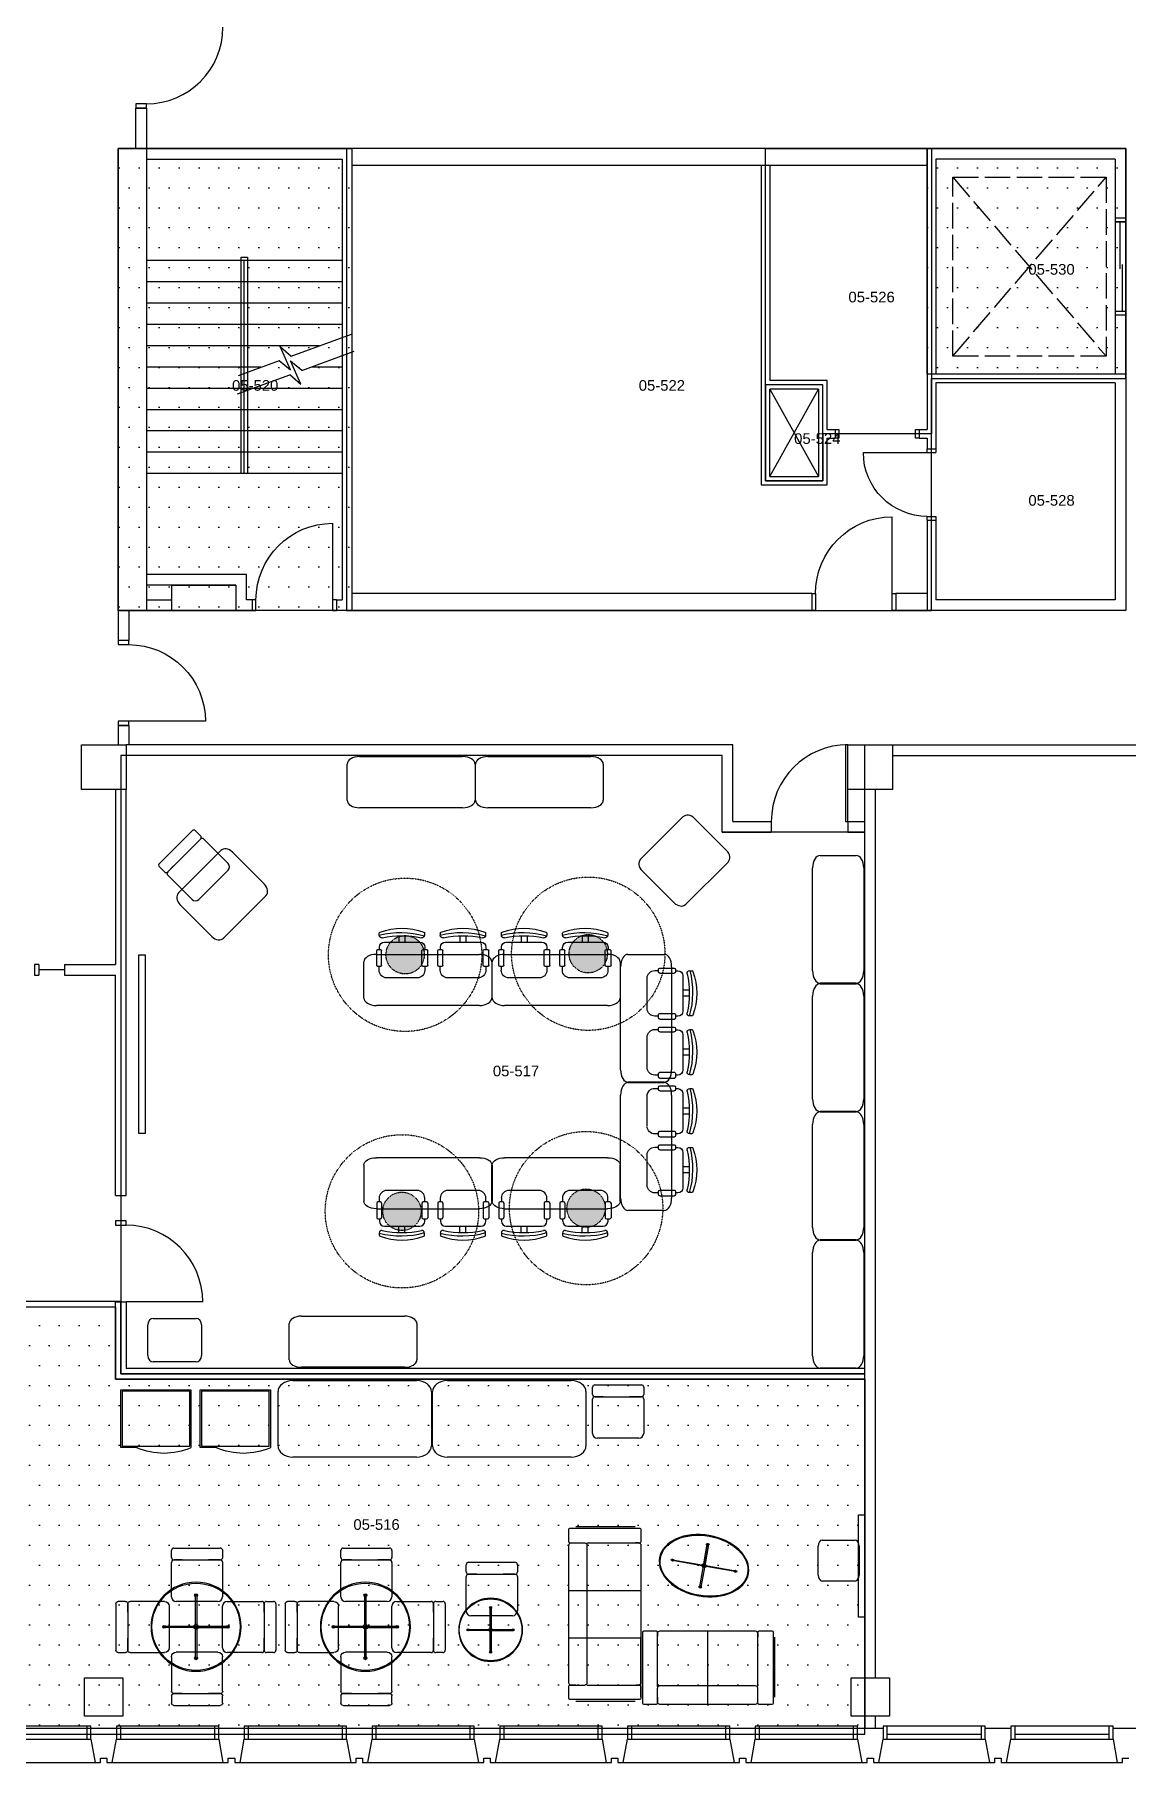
# Model space of a CAD drawing. Header units: inches. Extents: x -31 to 2880, y -31 to 1268.
# Drawn here: x 676 to 1190, y -31 to 781 of the extents above; entities that cross this region are included whole.
import ezdxf
from ezdxf.enums import TextEntityAlignment as Align

# ---------------------------------------------------------------- set-up
doc = ezdxf.new("R2010")
doc.units = ezdxf.units.IN
doc.header["$MEASUREMENT"] = 0
doc.linetypes.add('ACAD_ISO02W100', pattern=[15, 12, -3])
doc.linetypes.add('Dash', pattern=[0.25, 0.125, -0.125])
for name, color, linetype in [('A-AREA', 6, 'Continuous'), ('A-AREA-IDEN', 110, 'Continuous'), ('A-AREA-INT', 2, 'Continuous'), ('A-COLS-E', 53, 'Continuous'), ('A-DOOR-E', 141, 'Continuous'), ('A-EQPM-E', 200, 'Continuous'), ('A-FLOR-EVTR-E', 253, 'ACAD_ISO02W100'), ('A-FLOR-HRAL-E', 61, 'Continuous'), ('A-FLOR-OVHD-E', 43, 'Continuous'), ('A-FLOR-STRS-E', 252, 'Continuous'), ('A-FURN-FREE-E', 241, 'Continuous'), ('A-GLAZ-E', 140, 'Continuous'), ('A-SOCL-DIS2-E', 230, 'Dash'), ('A-SOCL-HTAH-E', 230, 'Continuous'), ('A-WALL-E', 7, 'Continuous')]:
    doc.layers.add(name, color=color, linetype=linetype)
doc.styles.get("Standard").update_dxf_attribs({"font": 'arial.ttf'})
pattern_1 = [(0, (-2476.202, -472.418), (4.6875, 9.375), [0, -9.375])]

# ---------------------------------------------------------------- blocks, each defined once
blk = doc.blocks.new('405_FURN$0$EVEND')
for p, q in [((0.017, -0.797), (0.017, -0.017)), ((0.017, -0.017), (0.98, -0.017)), ((0.98, -0.017), (0.98, -0.797)), ((0.98, -0.797), (0.017, -0.797))]:
    blk.add_line(p, q)
blk.add_lwpolyline([(0.768, -0.82), (1, -0.82), (1, 0), (0, 0), (0, -0.82)])
blk.add_arc((0.384, 0.057), 0.958, 246.3474, 293.6526)
blk.add_point((0.768, -0.82))
blk = doc.blocks.new('405_FURN$0$ltTABL')
for p, q in [((-0.721, -0.34), (-0.721, 0.34)), ((-0.581, 0.48), (0.581, 0.48)), ((0.721, 0.34), (0.721, -0.34)), ((0.581, -0.48), (-0.581, -0.48))]:
    blk.add_line(p, q)
for centre, start, end in [((-0.581, 0.34), 90, 180), ((0.581, 0.34), 0, 90), ((-0.581, -0.34), 180, 270), ((0.581, -0.34), 270, 0)]:
    blk.add_arc(centre, 0.14, start, end)
blk = doc.blocks.new('405_FURN$0$TROUND')
for points in [[(-0.006, 0.354), (-0.006, 0.354), (0.007, 0.354), (0.007, 0.354)], [(0.007, 0.354), (0.007, 0.002), (-0.006, 0.002), (-0.006, 0.354)], [(-0.353, -0.008), (-0.353, -0.008), (-0.353, 0.006), (-0.353, 0.006)], [(-0.353, 0.006), (-0.001, 0.006), (-0.001, -0.008), (-0.353, -0.008)], [(-0.006, -0.353), (-0.006, 0.002), (0.007, 0.002), (0.007, -0.353)], [(0.355, -0.008), (-0.001, -0.008), (-0.001, 0.006), (0.355, 0.006)], [(0.355, -0.008), (0.355, 0.006), (0.355, 0.006), (0.355, -0.008)], [(0.355, -0.008), (0.355, -0.008), (-0.001, -0.008), (-0.001, -0.008)], [(-0.006, -0.353), (0.007, -0.353), (0.007, -0.353), (-0.006, -0.353)]]:
    blk.add_lwpolyline(points, close=True)
for centre, radius in [((0, 0), 0.49), ((0, 0.354), 0.0156), ((-0.354, 0), 0.0156), ((0, 0), 0.0261), ((0, 0), 0.0261), ((0.354, 0), 0.0156), ((0, -0.354), 0.0156)]:
    blk.add_circle(centre, radius)
blk.add_arc((0, 0), 0.5, 270, 269.9994)
for p in [(-0.027, 0.002), (-0.001, 0.025), (0.026, 0.002), (-0.001, -0.026)]:
    blk.add_point(p)
blk = doc.blocks.new('405_FURN$0$SDSEC')
for p, q in [((0, 0), (0.867, 0)), ((-0.044, -0.178), (-0.044, -0.044)), ((-0.044, -0.911), (-0.044, -0.267)), ((0.156, -0.222), (0, -0.222)), ((0, -0.222), (0.867, -0.222)), ((0.867, -0.222), (0.644, -0.222)), ((0.911, -0.044), (0.911, -0.178)), ((0.911, -0.267), (0.911, -0.911)), ((0.822, -1), (0.044, -1))]:
    blk.add_line(p, q)
for centre, radius, start, end in [((0, -0.044), 0.0444, 90, 180), ((0, -0.178), 0.0444, 180, 270), ((0, -0.267), 0.0444, 90, 180), ((0.867, -0.044), 0.0444, 0, 90), ((0.867, -0.178), 0.0444, 270, 360), ((0.867, -0.267), 0.0444, 0, 90), ((0.044, -0.911), 0.0889, 180, 270), ((0.822, -0.911), 0.0889, 270, 360)]:
    blk.add_arc(centre, radius, start, end)
blk = doc.blocks.new('405_FURN$0$SSOF82')
for p, q in [((0.0729, 0), (0, 0)), ((0.8818, 0), (0.0911, 0)), ((0.9696, 0), (0.8999, 0)), ((-0.0151, -0.0395), (-0.0151, -0.3795)), ((-0.006, -0.0063), (-0.006, -0.4068)), ((0.079, -0.0061), (0.079, -0.091)), ((0.3515, -0.0013), (0.3515, -0.4158)), ((0.6234, -0.0013), (0.6234, -0.4158)), ((0.8939, -0.0063), (0.8939, -0.091)), ((0.8939, -0.0395), (0.8939, -0.0123)), ((0.9758, -0.4068), (0.9758, -0.0063)), ((0.9849, -0.0395), (0.9849, -0.3795)), ((0.079, -0.1032), (0.079, -0.4068)), ((0.0911, -0.1032), (0.3539, -0.1032)), ((0.3539, -0.1032), (0.8818, -0.1032)), ((0.8939, -0.1032), (0.8939, -0.4068)), ((0.079, -0.4005), (0.079, -0.3795)), ((0.8939, -0.4005), (0.8939, -0.3855)), ((0, -0.4128), (0.0729, -0.4128)), ((0.0911, -0.4128), (0.3539, -0.4128)), ((0.3539, -0.4128), (0.8818, -0.4128)), ((0.8999, -0.4128), (0.9696, -0.4128))]:
    blk.add_line(p, q)
for centre, radius, start, end in [((0.0001, -0.0062), 0.00607, 90, 180), ((0.0729, -0.0062), 0.00607, 0, 90), ((0.0911, -0.0122), 0.0121, 90, 180), ((0.0911, -0.0911), 0.0121, 180, 270), ((0.8817, -0.0122), 0.0121, 0, 90), ((0.8817, -0.0911), 0.0121, 270, 360), ((0.8999, -0.0062), 0.00607, 90, 180), ((0.9697, -0.0062), 0.00607, 0, 90), ((0.0001, -0.4067), 0.00607, 180, 270), ((0.0729, -0.4067), 0.00607, 270, 360), ((0.0911, -0.4006), 0.0121, 180, 270), ((0.8817, -0.4006), 0.0121, 270, 360), ((0.8999, -0.4067), 0.00607, 180, 270), ((0.9697, -0.4067), 0.00607, 270, 360)]:
    blk.add_arc(centre, radius, start, end)
blk = doc.blocks.new('405_FURN$0$SSOF63')
for p, q in [((0.1, 0), (0, 0)), ((0.84, 0), (0.124, 0)), ((0.96, 0), (0.864, 0)), ((-0.02, -0.052), (-0.02, -0.499)), ((-0.008, -0.008), (-0.008, -0.535)), ((0.108, -0.007), (0.108, -0.119)), ((0.48, -0.002), (0.48, -0.547)), ((0.856, -0.008), (0.856, -0.119)), ((0.856, -0.052), (0.856, -0.016)), ((0.968, -0.535), (0.968, -0.008)), ((0.98, -0.052), (0.98, -0.499)), ((0.108, -0.133), (0.108, -0.535)), ((0.124, -0.135), (0.462, -0.135)), ((0.462, -0.135), (0.84, -0.135)), ((0.856, -0.13), (0.856, -0.535)), ((0.108, -0.527), (0.108, -0.499)), ((0.856, -0.527), (0.856, -0.507)), ((0, -0.543), (0.1, -0.543)), ((0.124, -0.543), (0.462, -0.543)), ((0.462, -0.543), (0.84, -0.543)), ((0.864, -0.543), (0.96, -0.543))]:
    blk.add_line(p, q)
for centre, radius, start, end in [((0, -0.008), 0.00801, 90, 180), ((0.1, -0.008), 0.00801, 4.6246, 90), ((0.124, -0.016), 0.016, 90, 180), ((0.84, -0.016), 0.016, 0, 90), ((0.864, -0.008), 0.00801, 90, 180), ((0.96, -0.008), 0.00801, 0, 90), ((0.124, -0.119), 0.016, 180, 270), ((0.84, -0.119), 0.016, 270, 360), ((0, -0.535), 0.00801, 180, 270), ((0.1, -0.535), 0.00801, 270, 360), ((0.124, -0.527), 0.016, 180, 270), ((0.84, -0.527), 0.016, 270, 360), ((0.864, -0.535), 0.00801, 180, 270), ((0.96, -0.535), 0.00801, 270, 360)]:
    blk.add_arc(centre, radius, start, end)
blk = doc.blocks.new('405_FURN$0$SDTASK')
for p, q in [((-0.443, -0.098), (-0.443, -0.137)), ((0.341, -0.269), (-0.349, -0.269)), ((-0.058, -0.146), (-0.058, -0.269)), ((0.059, -0.146), (0.059, -0.269)), ((0.443, -0.137), (0.443, -0.098)), ((-0.507, -0.722), (-0.507, -0.437)), ((-0.418, -0.412), (-0.482, -0.412)), ((-0.448, -0.367), (-0.448, -0.412)), ((-0.393, -0.722), (-0.393, -0.437)), ((0.396, -0.724), (0.396, -0.439)), ((0.469, -0.414), (0.421, -0.414)), ((0.44, -0.414), (0.44, -0.367)), ((0.493, -0.724), (0.493, -0.439)), ((-0.482, -0.747), (-0.418, -0.747)), ((-0.447, -0.747), (-0.447, -0.822)), ((-0.291, -0.97), (0.296, -0.97)), ((0.421, -0.749), (0.468, -0.749)), ((0.444, -0.822), (0.444, -0.749))]:
    blk.add_line(p, q)
for centre, radius, start, end in [((0, -1.258), 1.258, 70.1588, 109.8412), ((-0.349, -0.368), 0.0985, 90, 180), ((-0.419, -0.098), 0.0246, 109.8412, 180), ((0.02, -1.771), 1.69, 75.49, 105.8777), ((-0.394, -0.137), 0.0493, 180, 281.9484), ((0, -1.999), 1.854, 78.0516, 101.9484), ((0.341, -0.368), 0.0985, 0, 90), ((0.394, -0.137), 0.0493, 258.0516, 360), ((0.419, -0.098), 0.0246, 0, 70.1588), ((-0.482, -0.437), 0.0246, 90, 180), ((-0.418, -0.437), 0.0246, 0, 90), ((0.421, -0.439), 0.0246, 90, 180), ((0.468, -0.439), 0.0246, 0, 90), ((-0.482, -0.722), 0.0246, 180, 270), ((-0.299, -0.822), 0.148, 180, 270), ((-0.418, -0.722), 0.0246, 270, 360), ((0.297, -0.822), 0.148, 270, 360), ((0.421, -0.724), 0.0246, 180, 270), ((0.468, -0.724), 0.0246, 270, 360)]:
    blk.add_arc(centre, radius, start, end)
blk = doc.blocks.new('405_ARCH$0$DORSHL')
blk.add_line((0, -1), (0, 0))
blk.add_arc((0, 0), 1, 270, 360)
blk = doc.blocks.new('FMS4RM')
blk.add_attdef('FMS:RMID', text='', height=5).set_placement((0, 0), align=Align.MIDDLE_LEFT)
blk = doc.blocks.new("6'")
h = blk.add_hatch(color=256)
h.dxf.hatch_style = 1
h.paths.add_polyline_path([(2670.39, 2780.74, 1), (2688.39, 2780.74, 1)])
at = {"ltscale": 0.2}
blk.add_circle((2679.39, 2780.74), 36, dxfattribs=at)
blk.add_circle((2679.39, 2780.74), 9)

msp = doc.modelspace()

# ---------------------------------------------------------------- hatches: boundary and pattern name
at = {"layer": 'A-SOCL-HTAH-E'}
h = msp.add_hatch(dxfattribs=at)
h.set_pattern_fill('DOTS', color=256, scale=150)
h.set_pattern_definition(pattern_1)
h.paths.add_polyline_path([(825.25, 727.25), (715.5, 727.25), (715.5, 510.25), (825.25, 510.25)])
h = msp.add_hatch(dxfattribs=at)
h.set_pattern_fill('DOTS', color=256, scale=150)
h.set_pattern_definition(pattern_1)
h.paths.add_polyline_path([(1188.8, 727.25), (1095.5, 727.25), (1095.5, 621.25), (1188.8, 621.25)])
h = msp.add_hatch(dxfattribs=at)
h.set_pattern_fill('DOTS', color=256, scale=150)
h.set_pattern_definition(pattern_1)
h.paths.add_polyline_path([(1066.25, 149.25), (714.25, 149.25), (714.25, 183.25), (587.75, 183.25), (587.75, 149.25), (587.75, -14.75), (1066.25, -14.75)])

# ---------------------------------------------------------------- linework, layer by layer
at = {"layer": 'A-AREA'}
for points in [[(822.75, 510.25), (715.5, 510.25), (715.5, 727.25), (822.75, 727.25), (822.75, 510.25)], [(822.75, 510.25), (1097.5, 510.25), (1097.5, 593.25), (1046.5, 593.25), (1046.5, 571.25), (1019.5, 571.25), (1019.5, 727.25), (822.75, 727.25), (822.75, 510.25)], [(1097.5, 593.25), (1046.5, 593.25), (1046.5, 616.25), (1019.5, 616.25), (1019.5, 727.25), (1097.5, 727.25), (1097.5, 593.25)], [(1097.5, 619.25), (1188.75, 619.25), (1188.75, 727.25), (1097.5, 727.25), (1097.5, 619.25)], [(1188.75, 510.25), (1097.5, 510.25), (1097.5, 619.25), (1188.75, 619.25), (1188.75, 510.25)], [(1019.5, 571.25), (1046.5, 571.25), (1046.5, 616.25), (1019.5, 616.25), (1019.5, 571.25)], [(1066.25, 406.25), (999.25, 406.25), (999.25, 442.25), (716.75, 442.25), (716.75, 235.56), (716.75, 235.56), (716.75, 223.56), (716.75, 223.56), (716.75, 183.25), (716.75, 183.25), (716.75, 151.75), (1066.25, 151.75), (1066.25, 406.25)], [(585.25, -17.44), (1066.25, -17.44), (1066.25, -9), (1066.25, 151.75), (716.75, 151.75), (716.75, 185.75), (585.25, 185.75), (585.25, 185.75), (585.25, -8.38), (585.25, -8.38), (585.25, -17.44)]]:
    msp.add_lwpolyline(points, close=True, dxfattribs=at)
at = {"layer": 'A-AREA-INT', "color": 4}
msp.add_lwpolyline([(-17.44, 1254.75), (-17.44, -17.44), (1066.25, -17.44), (1066.25, 447.25), (1200.22, 447.25), (1200.22, 411.25), (1300.25, 411.25), (1300.25, 447.25), (1324.25, 447.25), (1324.25, 515.25), (1768.75, 515.25), (1768.75, 790.25), (1300.25, 790.25), (1300.25, 826.25), (1200.22, 826.25), (1200.22, 790.25), (768.75, 790.25), (768.75, 1254.75), (-17.44, 1254.75)], close=True, dxfattribs=at)
at = {"layer": 'A-COLS-E', "flags": 128}
for points in [[(698.25, 426.25), (698.25, 447.25), (719.25, 447.25), (719.25, 426.25)], [(1058.25, 426.25), (1058.25, 447.25), (1079.25, 447.25), (1079.25, 426.25)], [(699.75, -9), (699.75, 9), (717.75, 9), (717.75, -9)], [(1059.75, -9), (1059.75, 9), (1077.75, 9), (1077.75, -9)]]:
    msp.add_lwpolyline(points, close=True, dxfattribs=at)
at = {"layer": 'A-DOOR-E', "extrusion": (0, 0, -1)}
for p, q in [((728.75, 748.25), (723.75, 748.25)), ((723.75, 748.25), (723.75, 746.25)), ((728.75, 746.25), (728.75, 748.25)), ((723.75, 746.25), (728.75, 746.25)), ((1188.75, 692.75), (1183.75, 692.75)), ((1188.75, 650.75), (1183.75, 650.75))]:
    msp.add_line(p, q, dxfattribs=at)
at = {"layer": 'A-DOOR-E'}
for p, q in [((1186, 692.75), (1186, 670.75)), ((1187.25, 650.75), (1187.25, 672.75)), ((1065.5, 584.5), (1099.5, 584.5)), ((720.5, 496.25), (715.5, 496.25)), ((715.5, 496.25), (715.5, 494.25)), ((720.5, 494.25), (720.5, 496.25)), ((715.5, 494.25), (720.5, 494.25)), ((756.5, 458.25), (715.5, 458.25)), ((715.5, 458.25), (715.5, 456.25)), ((715.5, 456.25), (720.5, 456.25)), ((720.5, 456.25), (720.5, 458.25))]:
    msp.add_line(p, q, dxfattribs=at)
at = {"layer": 'A-DOOR-E', "flags": 128}
for points in [[(1183.75, 694.5), (1183.75, 692.75), (1188.75, 692.75), (1188.75, 694.5)], [(1188.75, 649), (1188.75, 650.75), (1183.75, 650.75), (1183.75, 649)], [(1052.25, 595.25), (1054, 595.25), (1054, 591.25), (1052.25, 591.25)], [(1091.75, 591.25), (1090, 591.25), (1090, 595.25), (1091.75, 595.25)], [(1095.5, 584.5), (1095.5, 586.25)], [(1099.5, 586.25), (1099.5, 584.5)], [(1080.75, 510.25), (1079, 510.25), (1079, 554.25)], [(1095.5, 552.75), (1095.5, 554.5), (1099.5, 554.5), (1099.5, 552.75)], [(816.25, 551.25), (816.25, 510.25), (818, 510.25)], [(778.5, 510.25), (780.25, 510.25), (780.25, 515.25), (778.5, 515.25)], [(818, 515.25), (816.25, 515.25)], [(1041.25, 518.25), (1043, 518.25), (1043, 510.25), (1041.25, 510.25)], [(1079, 518.25), (1080.75, 518.25)]]:
    msp.add_lwpolyline(points, dxfattribs=at)
at = {"layer": 'A-DOOR-E'}
msp.add_lwpolyline([(1058.25, 447.25), (1057.1, 447.25), (1057.1, 411.25), (1058.25, 411.25)], close=True, dxfattribs=at)
for centre, start, end in [((728.75, 784.25), 270.00002, 0.00002), ((1058.25, 411.25), 90, 180)]:
    msp.add_arc(centre, 36, start, end, dxfattribs=at)
at = {"layer": 'A-DOOR-E', "extrusion": (0, 0, -1)}
for centre, radius, start, end in [((-1095.5, 584.5), 30, 270.00002, 0.00002), ((-1079, 518.25), 36, 0.00002, 90.00002), ((-816.25, 515.25), 36, 0.00001, 90), ((-720.5, 458.25), 36, 90.00002, 180.00002)]:
    msp.add_arc(centre, radius, start, end, dxfattribs=at)
at = {"layer": 'A-EQPM-E'}
for p, q in [((725.25, 264.58), (725.25, 348.58)), ((725.25, 348.58), (728.25, 348.58)), ((728.25, 348.58), (728.25, 264.58)), ((728.25, 264.58), (725.25, 264.58))]:
    msp.add_line(p, q, dxfattribs=at)
at = {"layer": 'A-FLOR-EVTR-E'}
for p, q in [((1107.5, 629.75), (1179.5, 713.75)), ((1107.5, 713.75), (1179.5, 629.75)), ((1107.5, 629.75), (1107.5, 713.75)), ((1107.5, 713.75), (1179.5, 713.75)), ((1179.5, 713.75), (1179.5, 629.75)), ((1179.5, 629.75), (1107.5, 629.75))]:
    msp.add_line(p, q, dxfattribs=at)
at = {"layer": 'A-FLOR-HRAL-E'}
for p, q in [((773.25, 574.75), (773.25, 676.25)), ((773.25, 676.25), (776.25, 676.25)), ((776.25, 676.25), (776.25, 574.75))]:
    msp.add_line(p, q, dxfattribs=at)
at = {"layer": 'A-FLOR-OVHD-E'}
for p, q in [((1183.75, 692.75), (1183.75, 650.75)), ((1021.5, 573.25), (1044.5, 614.25)), ((1021.5, 614.25), (1044.5, 573.25))]:
    msp.add_line(p, q, dxfattribs=at)
at = {"layer": 'A-FLOR-STRS-E'}
for p, q in [((728.75, 674.75), (820.75, 674.75)), ((774.75, 574.75), (774.75, 674.75)), ((728.75, 664.75), (820.75, 664.75)), ((728.75, 654.75), (820.75, 654.75)), ((728.75, 644.75), (820.75, 644.75)), ((728.75, 634.75), (810.11, 634.75)), ((796.5, 623.3), (791.54, 634.25)), ((791.54, 634.25), (796.83, 629.8)), ((796.84, 629.78), (825.08, 640.05)), ((772, 620.73), (791.21, 627.73)), ((791.2, 627.75), (796.5, 623.3)), ((801.37, 616.6), (796.41, 627.55)), ((796.41, 627.55), (801.71, 623.1)), ((801.72, 623.08), (826.28, 632.02)), ((728.75, 624.75), (782.52, 624.75)), ((771.53, 612.09), (796.08, 621.02)), ((796.07, 621.05), (801.37, 616.6)), ((806.5, 624.75), (820.75, 624.75)), ((728.75, 614.75), (820.75, 614.75)), ((728.75, 604.75), (820.75, 604.75)), ((728.75, 594.75), (820.75, 594.75)), ((728.75, 584.75), (820.75, 584.75)), ((728.75, 574.75), (820.75, 574.75))]:
    msp.add_line(p, q, dxfattribs=at)
at = {"layer": 'A-FURN-FREE-E'}
for p, q in [((1063.25, 85.51), (1066.25, 85.51)), ((1063.25, 37.51), (1063.25, 85.51)), ((1066.25, 37.51), (1063.25, 37.51))]:
    msp.add_line(p, q, dxfattribs=at)
at = {"layer": 'A-GLAZ-E'}
for p, q in [((690.25, 341.51), (678.25, 341.51)), ((716.75, 235.57), (716.75, 223.57)), ((656.75, -17.44), (700.75, -17.44)), ((656.75, -19.75), (700.75, -19.75)), ((716.75, -17.44), (760.75, -17.44)), ((716.75, -19.75), (760.75, -19.75)), ((776.75, -17.44), (820.75, -17.44)), ((776.75, -19.75), (820.75, -19.75)), ((836.75, -17.44), (880.75, -17.44)), ((836.75, -19.75), (880.75, -19.75)), ((896.75, -17.44), (940.75, -17.44)), ((896.75, -19.75), (940.75, -19.75)), ((956.75, -17.44), (1000.75, -17.44)), ((956.75, -19.75), (1000.75, -19.75)), ((1016.75, -17.44), (1060.75, -17.44)), ((1016.75, -19.75), (1060.75, -19.75)), ((1076.75, -17.44), (1120.75, -17.44)), ((1076.75, -19.75), (1120.75, -19.75)), ((1136.75, -17.44), (1180.75, -17.44)), ((1136.75, -19.75), (1180.75, -19.75))]:
    msp.add_line(p, q, dxfattribs=at)
at = {"layer": 'A-SOCL-HTAH-E'}
for points in [[(825.25, 510.25), (715.5, 510.25), (715.5, 727.25), (825.25, 727.25)], [(1095.5, 727.25), (1188.8, 727.25), (1188.8, 621.25), (1095.5, 621.25)]]:
    msp.add_lwpolyline(points, close=True, dxfattribs=at)
msp.add_lwpolyline([(587.75, 149.25), (587.75, 183.25), (714.25, 183.25), (714.25, 149.25), (1066.25, 149.25), (1066.25, -14.75), (587.75, -14.75), (587.75, 149.25)], dxfattribs=at)
at = {"layer": 'A-WALL-E'}
for p, q in [((723.75, 727.25), (723.75, 746.25)), ((728.75, 746.25), (723.75, 746.25)), ((728.75, 746.25), (728.75, 510.25)), ((715.5, 727.25), (715.5, 496.25)), ((1188.75, 727.25), (715.5, 727.25)), ((825.25, 727.25), (825.25, 510.25)), ((1095.5, 727.25), (1095.5, 595.25)), ((1188.75, 727.25), (1188.75, 694.5)), ((728.75, 722.25), (820.75, 722.25)), ((728.75, 722.25), (820.75, 722.25)), ((820.75, 722.25), (820.75, 515.25)), ((1095.5, 719.25), (825.25, 719.25)), ((1017.5, 719.25), (1017.5, 569.25)), ((1021.5, 719.25), (1021.5, 618.25)), ((1183.75, 722.25), (1099.5, 722.25)), ((1099.5, 722.25), (1099.5, 621.25)), ((1183.75, 722.25), (1183.75, 694.5)), ((1188.75, 694.5), (1183.75, 694.5)), ((1183.75, 649), (1183.75, 621.25)), ((1188.75, 649), (1183.75, 649)), ((1188.75, 649), (1188.75, 510.25)), ((1048.5, 618.25), (1021.5, 618.25)), ((1048.5, 595.25), (1048.5, 618.25)), ((1183.75, 621.25), (1099.5, 621.25)), ((1183.75, 617.25), (1099.5, 617.25)), ((1099.5, 617.25), (1099.5, 586.25)), ((1183.75, 617.25), (1183.75, 515.25)), ((1044.5, 614.25), (1021.5, 614.25)), ((1021.5, 573.25), (1021.5, 614.25)), ((1044.5, 614.25), (1044.5, 573.25)), ((1048.5, 595.25), (1052.25, 595.25)), ((1052.25, 595.25), (1052.25, 591.25)), ((1091.75, 595.25), (1095.5, 595.25)), ((1091.75, 595.25), (1091.75, 591.25)), ((1048.5, 569.25), (1048.5, 591.25)), ((1048.5, 591.25), (1052.25, 591.25)), ((1091.75, 591.25), (1095.5, 591.25)), ((1095.5, 591.25), (1095.5, 586.25)), ((1095.5, 586.25), (1099.5, 586.25)), ((1017.5, 569.25), (1048.5, 569.25)), ((1021.5, 573.25), (1044.5, 573.25)), ((1095.5, 552.75), (1095.5, 510.25)), ((1095.5, 552.75), (1099.5, 552.75)), ((1099.5, 552.75), (1099.5, 515.25)), ((775.75, 527.25), (728.75, 527.25)), ((770.75, 522.25), (728.75, 522.25)), ((740.75, 522.25), (770.75, 522.25)), ((740.75, 510.25), (740.75, 522.25)), ((770.75, 522.25), (770.75, 510.25)), ((775.75, 515.25), (775.75, 527.25)), ((728.75, 515.25), (740.75, 515.25)), ((778.5, 515.25), (775.75, 515.25)), ((778.5, 515.25), (778.5, 510.25)), ((818, 515.25), (820.75, 515.25)), ((818, 515.25), (818, 510.25)), ((1041.25, 518.25), (825.25, 518.25)), ((1041.25, 518.25), (1041.25, 510.25)), ((1095.5, 518.25), (1080.75, 518.25)), ((1080.75, 518.25), (1080.75, 510.25)), ((1183.75, 515.25), (1099.5, 515.25)), ((715.5, 510.25), (778.5, 510.25)), ((720.5, 510.25), (720.5, 496.25)), ((1041.25, 510.25), (818, 510.25)), ((1188.75, 510.25), (1080.75, 510.25)), ((720.5, 496.25), (715.5, 496.25)), ((715.5, 456.25), (715.5, 447.25)), ((720.5, 456.25), (715.5, 456.25)), ((720.5, 456.25), (720.5, 447.25)), ((1004.25, 447.25), (719.25, 447.25)), ((1004.25, 442.25), (1004.25, 447.25)), ((1079.25, 447.25), (1200.23, 447.25)), ((999.25, 442.25), (719.25, 442.25)), ((999.25, 406.25), (999.25, 442.25)), ((1004.25, 411.25), (1004.25, 442.25)), ((1079.25, 442.25), (1195.23, 442.25)), ((714.25, 426.25), (714.25, 344.01)), ((719.25, 235.57), (719.25, 426.25)), ((1066.25, 411.25), (1066.25, 426.25)), ((1071.25, 8.88), (1071.25, 426.25)), ((999.25, 406.25), (1022.25, 406.25)), ((1004.25, 411.25), (1022.25, 411.25)), ((1022.25, 411.25), (1022.25, 406.25)), ((1058.25, 411.25), (1058.25, 406.25)), ((1058.25, 411.25), (1066.25, 411.25)), ((1058.25, 406.25), (1066.25, 406.25)), ((1066.25, 9.03), (1066.25, 406.25)), ((678.25, 344.01), (676.25, 344.01)), ((676.25, 344.01), (676.25, 339.01)), ((678.25, 344.01), (678.25, 339.01)), ((690.25, 344.01), (714.25, 344.01)), ((690.25, 344.01), (690.25, 339.01)), ((676.25, 339.01), (678.25, 339.01)), ((690.25, 339.01), (714.25, 339.01)), ((714.25, 235.57), (714.25, 339.01)), ((714.25, 235.57), (719.25, 235.57)), ((719.25, 223.57), (714.25, 223.57)), ((714.25, 223.57), (714.25, 221.57)), ((714.25, 221.57), (719.25, 221.57)), ((719.25, 221.57), (719.25, 223.57)), ((714.25, 185.57), (719.25, 185.57)), ((714.25, 149.25), (714.25, 185.57)), ((719.25, 185.57), (719.25, 154.25)), ((1066.25, 154.25), (719.25, 154.25)), ((1066.25, 149.25), (714.25, 149.25)), ((702.75, -13.75), (654.75, -13.75)), ((700.75, -13.75), (700.75, -19.75)), ((702.75, -19.75), (702.75, -13.75)), ((714.75, -14.75), (702.75, -14.75)), ((762.75, -13.75), (714.75, -13.75)), ((714.75, -13.75), (714.75, -19.75)), ((716.75, -19.75), (716.75, -13.75)), ((760.75, -13.75), (760.75, -19.75)), ((762.75, -19.75), (762.75, -13.75)), ((774.75, -14.75), (762.75, -14.75)), ((822.75, -13.75), (774.75, -13.75)), ((774.75, -13.75), (774.75, -19.75)), ((776.75, -19.75), (776.75, -13.75)), ((820.75, -13.75), (820.75, -19.75)), ((822.75, -19.75), (822.75, -13.75)), ((834.75, -14.75), (822.75, -14.75)), ((882.75, -13.75), (834.75, -13.75)), ((834.75, -13.75), (834.75, -19.75)), ((836.75, -19.75), (836.75, -13.75)), ((880.75, -13.75), (880.75, -19.75)), ((882.75, -19.75), (882.75, -13.75)), ((894.75, -14.75), (882.75, -14.75)), ((942.75, -13.75), (894.75, -13.75)), ((894.75, -13.75), (894.75, -19.75)), ((896.75, -19.75), (896.75, -13.75)), ((940.75, -13.75), (940.75, -19.75)), ((942.75, -19.75), (942.75, -13.75)), ((954.75, -14.75), (942.75, -14.75)), ((1002.75, -13.75), (954.75, -13.75)), ((954.75, -13.75), (954.75, -19.75)), ((956.75, -19.75), (956.75, -13.75)), ((1000.75, -13.75), (1000.75, -19.75)), ((1002.75, -19.75), (1002.75, -13.75)), ((1014.75, -14.75), (1002.75, -14.75)), ((1062.75, -13.75), (1014.75, -13.75)), ((1014.75, -13.75), (1014.75, -19.75)), ((1016.75, -19.75), (1016.75, -13.75)), ((1060.75, -13.75), (1060.75, -19.75)), ((1062.75, -19.75), (1062.75, -13.75)), ((1074.75, -14.75), (1062.75, -14.75)), ((1066.25, -14.75), (1066.25, -9)), ((1071.25, -14.75), (1071.25, -9)), ((1122.75, -13.75), (1074.75, -13.75)), ((1074.75, -13.75), (1074.75, -19.75)), ((1076.75, -19.75), (1076.75, -13.75)), ((1120.75, -13.75), (1120.75, -19.75)), ((1122.75, -19.75), (1122.75, -13.75)), ((1134.75, -14.75), (1122.75, -14.75)), ((1182.75, -13.75), (1134.75, -13.75)), ((1134.75, -13.75), (1134.75, -19.75)), ((1136.75, -19.75), (1136.75, -13.75)), ((1180.75, -13.75), (1180.75, -19.75)), ((1182.75, -19.75), (1182.75, -13.75)), ((1194.75, -14.75), (1182.75, -14.75)), ((700.75, -19.75), (702.75, -19.75)), ((702.75, -19.75), (704.75, -30.75)), ((712.75, -30.75), (714.75, -19.75)), ((714.75, -19.75), (716.75, -19.75)), ((760.75, -19.75), (762.75, -19.75)), ((762.75, -19.75), (764.75, -30.75)), ((772.75, -30.75), (774.75, -19.75)), ((774.75, -19.75), (776.75, -19.75)), ((820.75, -19.75), (822.75, -19.75)), ((822.75, -19.75), (824.75, -30.75)), ((832.75, -30.75), (834.75, -19.75)), ((834.75, -19.75), (836.75, -19.75)), ((880.75, -19.75), (882.75, -19.75)), ((882.75, -19.75), (884.75, -30.75)), ((892.75, -30.75), (894.75, -19.75)), ((894.75, -19.75), (896.75, -19.75)), ((940.75, -19.75), (942.75, -19.75)), ((942.75, -19.75), (944.75, -30.75)), ((952.75, -30.75), (954.75, -19.75)), ((954.75, -19.75), (956.75, -19.75)), ((1000.75, -19.75), (1002.75, -19.75)), ((1002.75, -19.75), (1004.75, -30.75)), ((1012.75, -30.75), (1014.75, -19.75)), ((1014.75, -19.75), (1016.75, -19.75)), ((1060.75, -19.75), (1062.75, -19.75)), ((1062.75, -19.75), (1064.75, -30.75)), ((1072.75, -30.75), (1074.75, -19.75)), ((1074.75, -19.75), (1076.75, -19.75)), ((1120.75, -19.75), (1122.75, -19.75)), ((1122.75, -19.75), (1124.75, -30.75)), ((1132.75, -30.75), (1134.75, -19.75)), ((1134.75, -19.75), (1136.75, -19.75)), ((1180.75, -19.75), (1182.75, -19.75)), ((1182.75, -19.75), (1184.75, -30.75)), ((650.25, -30.75), (707.25, -30.75)), ((707.25, -30.75), (707.25, -28.75)), ((707.25, -28.75), (710.25, -28.75)), ((710.25, -28.75), (710.25, -30.75)), ((710.25, -30.75), (767.25, -30.75)), ((767.25, -30.75), (767.25, -28.75)), ((767.25, -28.75), (770.25, -28.75)), ((770.25, -28.75), (770.25, -30.75)), ((770.25, -30.75), (827.25, -30.75)), ((827.25, -30.75), (827.25, -28.75)), ((827.25, -28.75), (830.25, -28.75)), ((830.25, -28.75), (830.25, -30.75)), ((830.25, -30.75), (887.25, -30.75)), ((887.25, -30.75), (887.25, -28.75)), ((887.25, -28.75), (890.25, -28.75)), ((890.25, -28.75), (890.25, -30.75)), ((890.25, -30.75), (947.25, -30.75)), ((947.25, -30.75), (947.25, -28.75)), ((947.25, -28.75), (950.25, -28.75)), ((950.25, -28.75), (950.25, -30.75)), ((950.25, -30.75), (1007.25, -30.75)), ((1007.25, -30.75), (1007.25, -28.75)), ((1007.25, -28.75), (1010.25, -28.75)), ((1010.25, -28.75), (1010.25, -30.75)), ((1010.25, -30.75), (1067.25, -30.75)), ((1067.25, -30.75), (1067.25, -28.75)), ((1067.25, -28.75), (1070.25, -28.75)), ((1070.25, -28.75), (1070.25, -30.75)), ((1070.25, -30.75), (1127.25, -30.75)), ((1127.25, -30.75), (1127.25, -28.75)), ((1127.25, -28.75), (1130.25, -28.75)), ((1130.25, -28.75), (1130.25, -30.75)), ((1130.25, -30.75), (1187.25, -30.75)), ((1187.25, -30.75), (1187.25, -28.75)), ((1187.25, -28.75), (1190.25, -28.75))]:
    msp.add_line(p, q, dxfattribs=at)

# ---------------------------------------------------------------- block references
at = {"layer": 'A-AREA-IDEN'}
for p, values in [((1143, 670.5), {'FMS:RMID': '05-530'}), ((1058.5, 657.5), {'FMS:RMID': '05-526'}), ((769, 616), {'FMS:RMID': '05-520'}), ((960, 616), {'FMS:RMID': '05-522'}), ((1033, 591), {'FMS:RMID': '05-524'}), ((1143, 562), {'FMS:RMID': '05-528'}), ((891.5, 294), {'FMS:RMID': '05-517'}), ((826, 81), {'FMS:RMID': '05-516'})]:
    msp.add_blockref('FMS4RM', p, dxfattribs=at).add_auto_attribs(values)
at = {"layer": 'A-DOOR-E', "xscale": -36, "yscale": -36, "rotation": 270}
msp.add_blockref('405_ARCH$0$DORSHL', (719.25, 185.57), dxfattribs=at)
at = {"layer": 'A-EQPM-E', "xscale": -32.99200000000019, "yscale": 33.05699999999979}
for p in [(749.69, 144.21), (787.01, 144.21)]:
    msp.add_blockref('405_FURN$0$EVEND', p, dxfattribs=at)
at = {"layer": 'A-FURN-FREE-E'}
for name, p, xscale, yscale, rotation in [('405_FURN$0$ltTABL', (853.09, 429.65), 41.63600000000042, 25.0010000000002, 180), ('405_FURN$0$ltTABL', (913.33, 429.65), 41.63600000000042, 25.0010000000002, 180), ('405_FURN$0$ltTABL', (981.42, 392.81), 24.14800000000007, 31.2510000000002, 45), ('405_FURN$0$SDSEC', (734.86, 391.45), 25.11599999999999, 25.07899999999972, 45), ('405_FURN$0$ltTABL', (764.37, 376.97), 24.14800000000007, 31.2510000000002, 45), ('405_FURN$0$ltTABL', (1053.65, 365.21), 41.63600000000042, 25.0010000000002, 90), ('405_FURN$0$ltTABL', (860.97, 336.77), 41.63600000000042, 25.0010000000002, 180), ('405_FURN$0$ltTABL', (921.21, 336.77), 41.63600000000042, 25.0010000000002, 180), ('405_FURN$0$ltTABL', (963.45, 318.77), 41.63600000000042, 25.0010000000002, 270), ('405_FURN$0$SDTASK', (987.23, 330.49), -24, 24.0010000000002, 270), ('405_FURN$0$ltTABL', (1053.65, 304.97), 41.63600000000042, 25.0010000000002, 90), ('405_FURN$0$SDTASK', (987.23, 302.83), -24, 24.0010000000002, 270), ('405_FURN$0$ltTABL', (963.45, 258.53), 41.63600000000042, 25.0010000000002, 270), ('405_FURN$0$SDTASK', (987.23, 275.17), -24, 24.0010000000002, 270), ('405_FURN$0$ltTABL', (1053.65, 244.73), 41.63600000000042, 25.0010000000002, 90), ('405_FURN$0$SDTASK', (987.23, 247.51), -24, 24.0010000000002, 270), ('405_FURN$0$SDTASK', (848.77, 214.6), 24, 24.0010000000002, 180), ('405_FURN$0$SDTASK', (877.46, 214.6), 24, 24.0010000000002, 180), ('405_FURN$0$SDTASK', (906.14, 214.6), 24, 24.0010000000002, 180), ('405_FURN$0$SDTASK', (934.83, 214.6), 24, 24.0010000000002, 180), ('405_FURN$0$ltTABL', (1053.65, 184.49), 41.63600000000042, 25.0010000000002, 90), ('405_FURN$0$ltTABL', (825.81, 166.85), 41.63600000000042, 25.0010000000002, 180), ('405_FURN$0$ltTABL', (826.61, 130.65), 49.96299999999974, 37.50200000000041, 180), ('405_FURN$0$ltTABL', (899.21, 130.65), 49.96299999999974, 37.50200000000041, 180), ('405_FURN$0$SSOF82', (927.17, 78.81), -81.96100000000024, 81.97199999999975, 90), ('405_FURN$0$TROUND', (990.65, 61.65), 28.78699999999994, 42.42299999999977, 80.00000000000084), ('405_FURN$0$SDSEC', (714.47, 43.74), -25.11700000000019, 25.07899999999972, 90), ('405_FURN$0$SDSEC', (789.62, 43.74), 25.11700000000019, 25.07899999999972, 270), ('405_FURN$0$SDSEC', (793.99, 43.74), -25.11700000000019, 25.07899999999972, 90), ('405_FURN$0$SDSEC', (869.14, 43.74), 25.11700000000019, 25.07899999999972, 270), ('405_FURN$0$SSOF63', (1022.72, -3.34), 63, 62.94999999999982, 180), ('405_FURN$0$SDSEC', (741.71, -3.99), -25.11700000000019, 25.07899999999972, 180), ('405_FURN$0$SDSEC', (821.23, -3.99), -25.11700000000019, 25.07899999999972, 180)]:
    msp.add_blockref(name, p, dxfattribs=dict(at, xscale=xscale, yscale=yscale, rotation=rotation))
for name, p, xscale, yscale in [('405_FURN$0$SDTASK', (848.77, 361.01), -24, 24.0010000000002), ('405_FURN$0$SDTASK', (877.46, 361.01), -24, 24.0010000000002), ('405_FURN$0$SDTASK', (906.14, 361.01), -24, 24.0010000000002), ('405_FURN$0$SDTASK', (934.83, 361.01), -24, 24.0010000000002), ('405_FURN$0$ltTABL', (860.97, 241.28), -41.63600000000042, 25.0010000000002), ('405_FURN$0$ltTABL', (921.21, 241.28), -41.63600000000042, 25.0010000000002), ('405_FURN$0$ltTABL', (742.05, 167.57), 17.48700000000008, 21.2510000000002), ('405_FURN$0$SDSEC', (939.45, 146.6), 25.11599999999999, 25.07899999999972), ('405_FURN$0$ltTABL', (1053.89, 64.05), 13.32300000000032, 20.0010000000002), ('405_FURN$0$SDSEC', (741.71, 69.93), 25.11700000000019, 25.07899999999972), ('405_FURN$0$SDSEC', (821.23, 69.93), 25.11700000000019, 25.07899999999972), ('405_FURN$0$SDSEC', (880.11, 63.24), 25.11599999999999, 25.07899999999972), ('405_FURN$0$TROUND', (752.09, 32.97), 42.26199999999972, 41.81700000000001), ('405_FURN$0$TROUND', (831.61, 32.97), 42.26199999999972, 41.81700000000001), ('405_FURN$0$TROUND', (890.45, 31.53), 30.01199999999972, 29.69599999999991)]:
    msp.add_blockref(name, p, dxfattribs=dict(at, xscale=xscale, yscale=yscale))
at = {"layer": 'A-SOCL-DIS2-E'}
for p in [(-1829.1, -2432.16), (-1743.1, -2431.66), (-1830.6, -2552.66), (-1744.1, -2551.16)]:
    msp.add_blockref("6'", p, dxfattribs=at)

doc.saveas('drawing.dxf')
